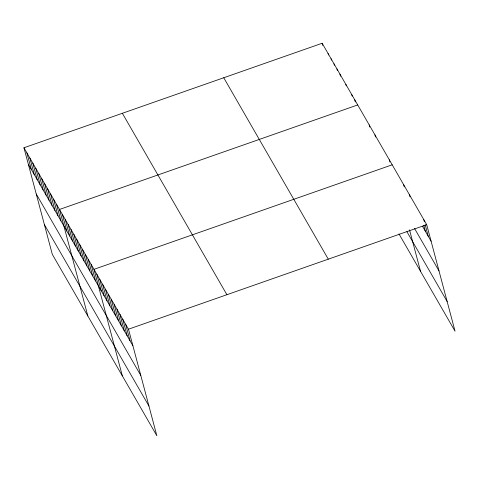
<?xml version="1.0" encoding="UTF-8"?>
<svg xmlns="http://www.w3.org/2000/svg" width="479" height="479" viewBox="0 0 479 479"><rect width="100%" height="100%" fill="white"/><g stroke="black" fill="none" stroke-linecap="round" stroke-linejoin="round"><path stroke-width="0.72" d="M23.95 147.777L128.492 329.199L156.843 435.746L52.301 254.325L23.95 147.777L322.157 43.254L426.699 224.675L455.05 331.223L398.989 233.938M357.699 104.937L59.492 209.461L87.843 316.008M392.199 164.806L93.992 269.33L122.343 375.877M128.492 329.199L426.699 224.675M422.478 226.256L431.1 241.218M414.569 228.513L439.004 270.922M406.899 231.674L447.147 301.525M223.747 77.748L328.289 259.169M122.361 113.283L226.902 294.705M28.351 164.321L132.893 345.742M36.254 194.019L140.796 375.44M44.397 224.621L148.939 406.042M423.825 219.687L424.4 221.843M425.166 224.723L428.226 236.231M423.819 225.489L425.352 231.243M409.449 194.743L410.024 196.899M403.701 184.762L404.276 186.924M409.503 229.83L420.55 271.353M389.325 159.818L389.9 161.974M374.949 134.874L375.524 137.03M369.201 124.893L369.776 127.055M354.741 99.8L355.316 101.955M351.778 94.656L352.161 96.099M345.856 84.376L346.239 85.819M339.928 74.095L340.503 76.257M336.965 68.958L337.348 70.395M334.007 63.815L334.39 65.258M331.043 58.678L331.426 60.115M328.079 53.534L328.462 54.977M322.157 43.254L322.732 45.415M125.618 324.205L130.019 340.749M122.744 319.218L127.145 335.761M119.87 314.23L124.271 330.773M116.996 309.242L121.397 325.786M114.116 304.249L118.523 320.792M111.242 299.261L115.643 315.805M108.368 294.274L112.769 310.817M105.494 289.286L109.895 305.83M102.62 284.292L107.021 300.836M99.746 279.305L104.147 295.848M96.866 274.317L101.273 290.861M91.118 264.336L95.519 280.88M88.244 259.349L92.645 275.892M85.37 254.361L89.771 270.904M82.496 249.373L86.897 265.917M79.622 244.38L84.023 260.929M76.742 239.392L81.149 255.936M73.868 234.405L78.269 250.948M70.994 229.417L75.395 245.961M68.12 224.423L72.521 240.973M65.246 219.436L69.647 235.979M62.372 214.448L66.773 230.992M56.534 204.317L60.935 220.861M53.57 199.18L57.971 215.724M50.606 194.037L55.013 210.58M47.649 188.9L52.049 205.443M44.685 183.756L49.086 200.3M41.721 178.619L46.122 195.163M38.763 173.476L43.164 190.019M35.799 168.339L40.2 184.882M32.835 163.195L37.236 179.739M29.872 158.058L34.278 174.601M26.914 152.915L31.315 169.458"/></g></svg>
